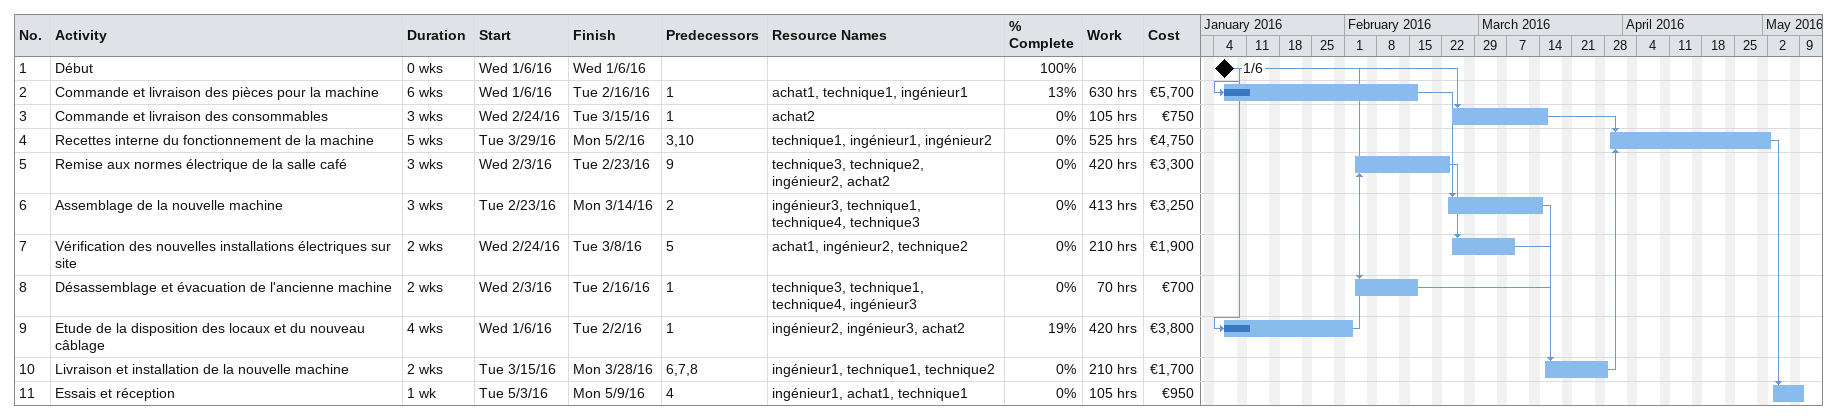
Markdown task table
| ID | Task | Duration | Start | Finish | Predecessors | Resources | % complete | Work (h) | Cost (€) |
|---|---|---|---|---|---|---|---|---|---|
| 1 | Début | 0w | 2016-01-06 | 2016-01-06 |  |  | 100 |  |  |
| 2 | Commande et livraison des pièces pour la machine | 6w | 2016-01-06 | 2016-02-16 | 1 | achat1, technique1, ingénieur1 | 13 | 630 | 5700 |
| 3 | Commande et livraison des consommables | 3w | 2016-02-24 | 2016-03-15 | 1 | achat2 | 0 | 105 | 750 |
| 4 | Recettes interne du fonctionnement de la machine | 5w | 2016-03-29 | 2016-05-02 | 3, 10 | technique1, ingénieur1, ingénieur2 | 0 | 525 | 4750 |
| 5 | Remise aux normes électrique de la salle café | 3w | 2016-02-03 | 2016-02-23 | 9 | technique3, technique2, ingénieur2, achat2 | 0 | 420 | 3300 |
| 6 | Assemblage de la nouvelle machine | 3w | 2016-02-23 | 2016-03-14 | 2 | ingénieur3, technique1, technique4, technique3 | 0 | 413 | 3250 |
| 7 | Vérification des nouvelles installations électriques sur site | 2w | 2016-02-24 | 2016-03-08 | 5 | achat1, ingénieur2, technique2 | 0 | 210 | 1900 |
| 8 | Désassemblage et évacuation de l'ancienne machine | 2w | 2016-02-03 | 2016-02-16 | 1 | technique3, technique1, technique4, ingénieur3 | 0 | 70 | 700 |
| 9 | Etude de la disposition des locaux et du nouveau câblage | 4w | 2016-01-06 | 2016-02-02 | 1 | ingénieur2, ingénieur3, achat2 | 19 | 420 | 3800 |
| 10 | Livraison et installation de la nouvelle machine | 2w | 2016-03-15 | 2016-03-28 | 6, 7, 8 | ingénieur1, technique1, technique2 | 0 | 210 | 1700 |
| 11 | Essais et réception | 1w | 2016-05-03 | 2016-05-09 | 4 | ingénieur1, achat1, technique1 | 0 | 105 | 950 |
